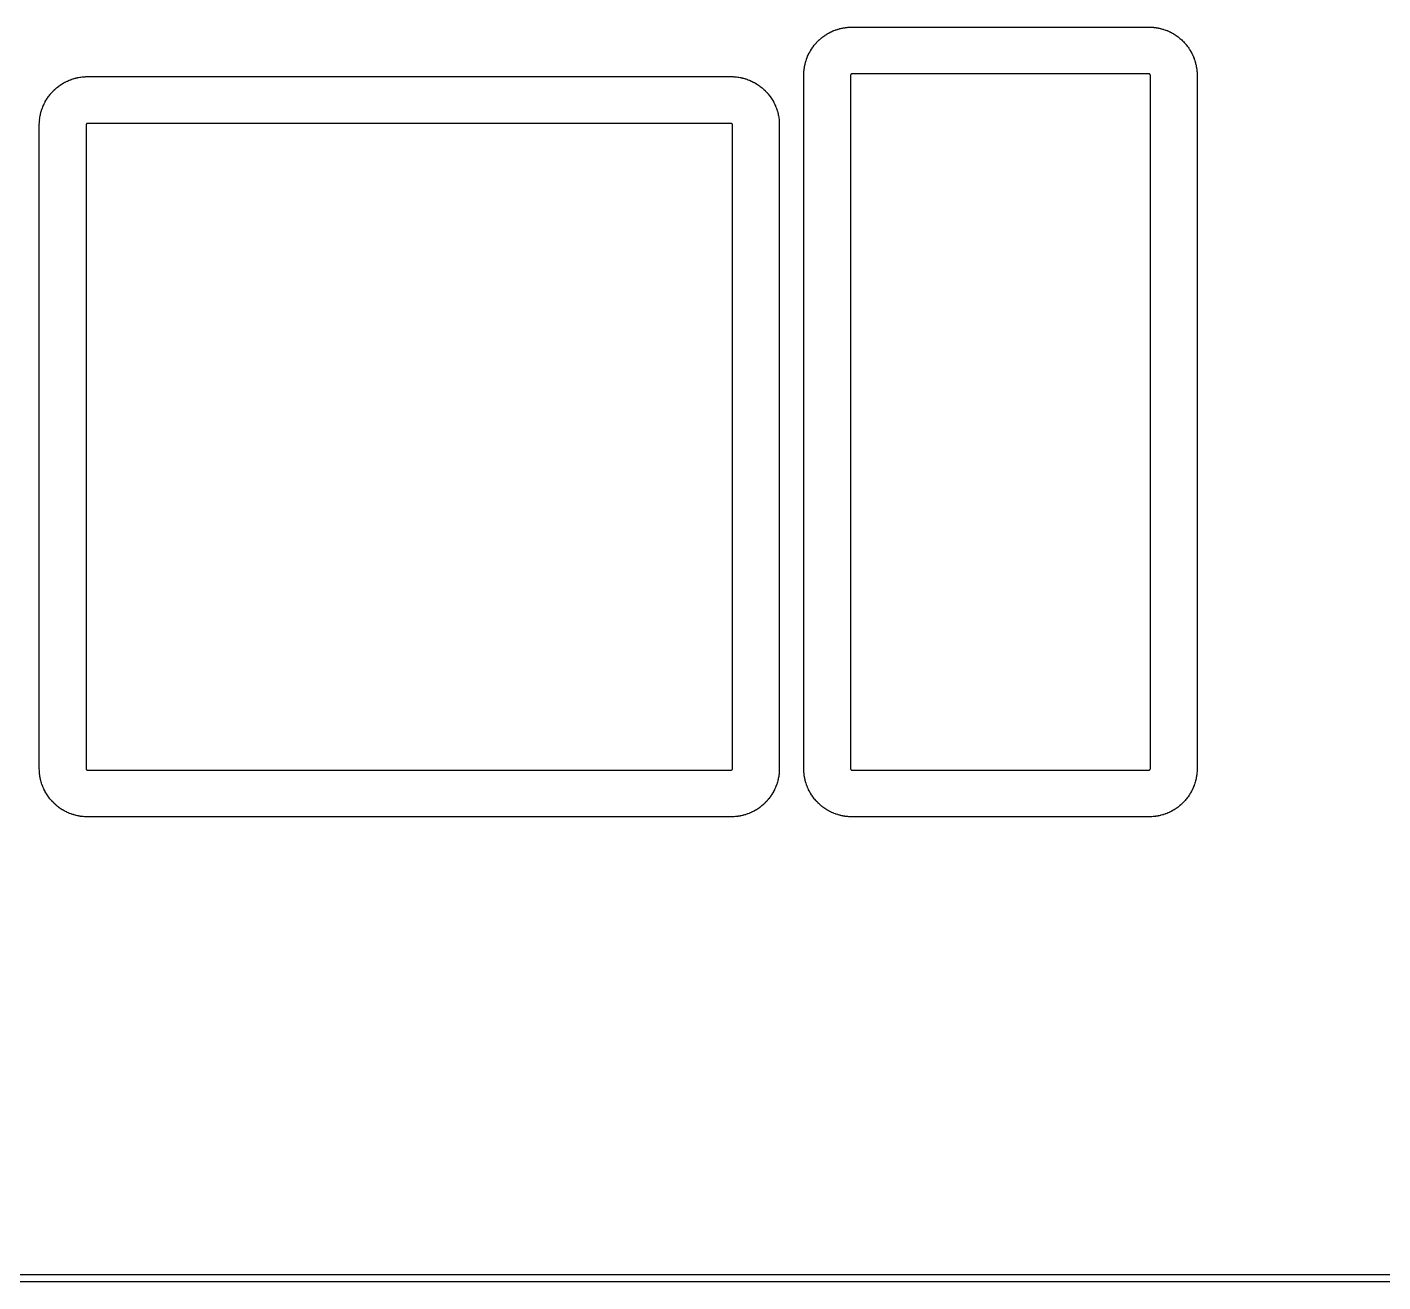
# Model space of a CAD drawing. Extents: x 19 to 282, y -150 to -67.
# Drawn here: x 107.1 to 134.48, y -150.49 to -125.15 of the extents above; entities that cross this region are included whole.
import ezdxf

# ---------------------------------------------------------------- set-up
doc = ezdxf.new("R2010")
doc.units = 0
doc.layers.add('BLACK', color=7, linetype='CONTINUOUS')

msp = doc.modelspace()

# ---------------------------------------------------------------- linework, layer by layer
at = {"layer": 'BLACK', "linetype": 'CONTINUOUS'}
for p, q in [((123.1, -125.408), (123.107, -125.403)), ((123.107, -125.403), (123.113, -125.396)), ((123.113, -125.396), (123.132, -125.38)), ((123.132, -125.38), (123.136, -125.377)), ((123.136, -125.377), (123.143, -125.372)), ((123.143, -125.372), (123.15, -125.366)), ((123.15, -125.366), (123.169, -125.35)), ((123.169, -125.35), (123.174, -125.347)), ((123.174, -125.347), (123.181, -125.343)), ((123.181, -125.343), (123.188, -125.337)), ((123.188, -125.337), (123.208, -125.322)), ((123.208, -125.322), (123.212, -125.319)), ((123.212, -125.319), (123.22, -125.315)), ((123.22, -125.315), (123.227, -125.31)), ((123.227, -125.31), (123.248, -125.297)), ((123.248, -125.297), (123.253, -125.294)), ((123.253, -125.294), (123.261, -125.29)), ((123.261, -125.29), (123.267, -125.285)), ((123.267, -125.285), (123.289, -125.273)), ((123.289, -125.273), (123.294, -125.27)), ((123.294, -125.27), (123.302, -125.267)), ((123.302, -125.267), (123.309, -125.262)), ((123.309, -125.262), (123.331, -125.251)), ((123.331, -125.251), (123.336, -125.248)), ((123.336, -125.248), (123.344, -125.246)), ((123.344, -125.246), (123.352, -125.241)), ((123.352, -125.241), (123.374, -125.231)), ((123.374, -125.231), (123.379, -125.229)), ((123.379, -125.229), (123.388, -125.227)), ((123.388, -125.227), (123.395, -125.222)), ((123.395, -125.222), (123.418, -125.214)), ((123.418, -125.214), (123.423, -125.211)), ((123.423, -125.211), (123.432, -125.21)), ((123.432, -125.21), (123.44, -125.206)), ((123.44, -125.206), (123.463, -125.198)), ((123.463, -125.198), (123.468, -125.196)), ((123.468, -125.196), (123.477, -125.195)), ((123.477, -125.195), (123.485, -125.191)), ((123.485, -125.191), (123.509, -125.185)), ((123.509, -125.185), (123.514, -125.183)), ((123.514, -125.183), (123.523, -125.182)), ((123.523, -125.182), (123.531, -125.179)), ((123.531, -125.179), (123.555, -125.174)), ((123.555, -125.174), (123.56, -125.173)), ((123.56, -125.173), (123.569, -125.172)), ((123.569, -125.172), (123.578, -125.169)), ((123.578, -125.169), (123.602, -125.165)), ((123.602, -125.165), (123.607, -125.164)), ((123.607, -125.164), (123.616, -125.164)), ((123.616, -125.164), (123.625, -125.162)), ((123.625, -125.162), (123.649, -125.159)), ((123.649, -125.159), (123.655, -125.158)), ((123.655, -125.158), (123.664, -125.158)), ((123.664, -125.158), (123.672, -125.156)), ((123.672, -125.156), (123.697, -125.154)), ((123.697, -125.154), (123.703, -125.154)), ((123.703, -125.154), (123.712, -125.155)), ((123.712, -125.155), (123.72, -125.153)), ((123.72, -125.153), (123.745, -125.153)), ((123.745, -125.153), (123.751, -125.153)), ((123.751, -125.153), (123.754, -125.153)), ((123.754, -125.153), (123.757, -125.153)), ((123.757, -125.153), (129.757, -125.153)), ((129.757, -125.153), (129.763, -125.153)), ((129.763, -125.153), (129.765, -125.153)), ((129.765, -125.153), (129.768, -125.153)), ((129.768, -125.153), (129.793, -125.153)), ((129.793, -125.153), (129.799, -125.153)), ((129.799, -125.153), (129.808, -125.155)), ((129.808, -125.155), (129.817, -125.154)), ((129.817, -125.154), (129.841, -125.156)), ((129.841, -125.156), (129.847, -125.157)), ((129.847, -125.157), (129.856, -125.159)), ((129.856, -125.159), (129.864, -125.159)), ((129.864, -125.159), (129.889, -125.162)), ((129.889, -125.162), (129.895, -125.162)), ((129.895, -125.162), (129.903, -125.165)), ((129.903, -125.165), (129.912, -125.165)), ((129.912, -125.165), (129.936, -125.169)), ((129.936, -125.169), (129.942, -125.17)), ((129.942, -125.17), (129.95, -125.173)), ((129.95, -125.173), (129.959, -125.174)), ((129.959, -125.174), (129.983, -125.179)), ((129.983, -125.179), (129.988, -125.181)), ((129.988, -125.181), (129.996, -125.184)), ((129.996, -125.184), (130.005, -125.185)), ((130.005, -125.185), (130.029, -125.191)), ((130.029, -125.191), (130.034, -125.193)), ((130.034, -125.193), (130.042, -125.197)), ((130.042, -125.197), (130.051, -125.198)), ((130.051, -125.198), (130.074, -125.206)), ((130.074, -125.206), (130.079, -125.208)), ((130.079, -125.208), (130.087, -125.212)), ((130.087, -125.212), (130.095, -125.214)), ((130.095, -125.214), (130.118, -125.222)), ((130.118, -125.222), (130.124, -125.224)), ((130.124, -125.224), (130.131, -125.229)), ((130.131, -125.229), (130.139, -125.231)), ((130.139, -125.231), (130.162, -125.241)), ((130.162, -125.241), (130.167, -125.243)), ((130.167, -125.243), (130.174, -125.248)), ((130.174, -125.248), (130.183, -125.251)), ((130.183, -125.251), (130.204, -125.262)), ((130.204, -125.262), (130.21, -125.264)), ((130.21, -125.264), (130.217, -125.269)), ((130.217, -125.269), (130.225, -125.273)), ((130.225, -125.273), (130.246, -125.285)), ((130.246, -125.285), (130.251, -125.288)), ((130.251, -125.288), (130.258, -125.293)), ((130.258, -125.293), (130.266, -125.297)), ((130.266, -125.297), (130.287, -125.31)), ((130.287, -125.31), (130.291, -125.313)), ((130.291, -125.313), (130.298, -125.319)), ((130.298, -125.319), (130.306, -125.322)), ((130.306, -125.322), (130.326, -125.337)), ((130.326, -125.337), (130.331, -125.34)), ((130.331, -125.34), (130.337, -125.346)), ((130.337, -125.346), (130.345, -125.35)), ((130.345, -125.35), (130.364, -125.366)), ((130.364, -125.366), (130.369, -125.369)), ((130.369, -125.369), (130.375, -125.376)), ((130.375, -125.376), (130.382, -125.38)), ((130.382, -125.38), (130.401, -125.396)), ((130.401, -125.396), (130.405, -125.4)), ((130.405, -125.4), (130.411, -125.407)), ((122.883, -125.699), (122.894, -125.677)), ((122.894, -125.677), (122.896, -125.672)), ((122.896, -125.672), (122.901, -125.665)), ((122.901, -125.665), (122.904, -125.657)), ((122.904, -125.657), (122.916, -125.636)), ((122.916, -125.636), (122.919, -125.631)), ((122.919, -125.631), (122.925, -125.624)), ((122.925, -125.624), (122.928, -125.616)), ((122.928, -125.616), (122.941, -125.595)), ((122.941, -125.595), (122.945, -125.59)), ((122.945, -125.59), (122.95, -125.584)), ((122.95, -125.584), (122.954, -125.576)), ((122.954, -125.576), (122.968, -125.556)), ((122.968, -125.556), (122.972, -125.551)), ((122.972, -125.551), (122.978, -125.545)), ((122.978, -125.545), (122.982, -125.537)), ((122.982, -125.537), (122.997, -125.518)), ((122.997, -125.518), (123.001, -125.513)), ((123.001, -125.513), (123.007, -125.507)), ((123.007, -125.507), (123.012, -125.5)), ((123.012, -125.5), (123.028, -125.481)), ((123.028, -125.481), (123.032, -125.477)), ((123.032, -125.477), (123.039, -125.471)), ((123.039, -125.471), (123.044, -125.464)), ((123.044, -125.464), (123.061, -125.446)), ((123.061, -125.446), (123.065, -125.442)), ((123.065, -125.442), (123.072, -125.436)), ((123.072, -125.436), (123.078, -125.429)), ((123.078, -125.429), (123.095, -125.412)), ((123.095, -125.412), (123.1, -125.408)), ((130.411, -125.407), (130.418, -125.412)), ((130.418, -125.412), (130.436, -125.429)), ((130.436, -125.429), (130.44, -125.433)), ((130.44, -125.433), (130.446, -125.44)), ((130.446, -125.44), (130.453, -125.446)), ((130.453, -125.446), (130.47, -125.464)), ((130.47, -125.464), (130.474, -125.468)), ((130.474, -125.468), (130.479, -125.475)), ((130.479, -125.475), (130.485, -125.481)), ((130.485, -125.481), (130.501, -125.5)), ((130.501, -125.5), (130.505, -125.504)), ((130.505, -125.504), (130.51, -125.512)), ((130.51, -125.512), (130.516, -125.518)), ((130.516, -125.518), (130.531, -125.537)), ((130.531, -125.537), (130.535, -125.542)), ((130.535, -125.542), (130.539, -125.549)), ((130.539, -125.549), (130.545, -125.556)), ((130.545, -125.556), (130.559, -125.576)), ((130.559, -125.576), (130.563, -125.581)), ((130.563, -125.581), (130.566, -125.589)), ((130.566, -125.589), (130.572, -125.595)), ((130.572, -125.595), (130.585, -125.616)), ((130.585, -125.616), (130.588, -125.621)), ((130.588, -125.621), (130.592, -125.629)), ((130.592, -125.629), (130.597, -125.636)), ((130.597, -125.636), (130.609, -125.657)), ((130.609, -125.657), (130.612, -125.662)), ((130.612, -125.662), (130.615, -125.67)), ((130.615, -125.67), (130.62, -125.677)), ((130.62, -125.677), (130.631, -125.699)), ((122.797, -125.97), (122.801, -125.946)), ((122.801, -125.946), (122.802, -125.94)), ((122.802, -125.94), (122.805, -125.932)), ((122.805, -125.932), (122.806, -125.923)), ((122.806, -125.923), (122.811, -125.899)), ((122.811, -125.899), (122.812, -125.894)), ((122.812, -125.894), (122.815, -125.885)), ((122.815, -125.885), (122.817, -125.877)), ((122.817, -125.877), (122.823, -125.853)), ((122.823, -125.853), (122.825, -125.848)), ((122.825, -125.848), (122.828, -125.84)), ((122.828, -125.84), (122.83, -125.831)), ((122.83, -125.831), (122.838, -125.808)), ((122.838, -125.808), (122.839, -125.803)), ((122.839, -125.803), (122.843, -125.795)), ((122.843, -125.795), (122.845, -125.786)), ((122.845, -125.786), (122.854, -125.764)), ((122.854, -125.764), (122.856, -125.758)), ((122.856, -125.758), (122.861, -125.751)), ((122.861, -125.751), (122.863, -125.742)), ((122.863, -125.742), (122.873, -125.72)), ((122.873, -125.72), (122.875, -125.715)), ((122.875, -125.715), (122.88, -125.707)), ((122.88, -125.707), (122.883, -125.699)), ((130.631, -125.699), (130.633, -125.704)), ((130.633, -125.704), (130.636, -125.713)), ((130.636, -125.713), (130.641, -125.72)), ((130.641, -125.72), (130.651, -125.742)), ((130.651, -125.742), (130.653, -125.748)), ((130.653, -125.748), (130.655, -125.756)), ((130.655, -125.756), (130.659, -125.764)), ((130.659, -125.764), (130.668, -125.786)), ((130.668, -125.786), (130.67, -125.792)), ((130.67, -125.792), (130.672, -125.8)), ((130.672, -125.8), (130.676, -125.808)), ((130.676, -125.808), (130.684, -125.831)), ((130.684, -125.831), (130.685, -125.837)), ((130.685, -125.837), (130.687, -125.845)), ((130.687, -125.845), (130.69, -125.853)), ((130.69, -125.853), (130.697, -125.877)), ((130.697, -125.877), (130.698, -125.882)), ((130.698, -125.882), (130.699, -125.891)), ((130.699, -125.891), (130.703, -125.899)), ((130.703, -125.899), (130.708, -125.923)), ((130.708, -125.923), (130.709, -125.929)), ((130.709, -125.929), (130.71, -125.937)), ((130.71, -125.937), (130.712, -125.946)), ((130.712, -125.946), (130.717, -125.97)), ((107.95, -126.227), (107.957, -126.222)), ((107.957, -126.222), (107.98, -126.214)), ((107.98, -126.214), (107.985, -126.211)), ((107.985, -126.211), (107.994, -126.21)), ((107.994, -126.21), (108.002, -126.206)), ((108.002, -126.206), (108.025, -126.198)), ((108.025, -126.198), (108.03, -126.196)), ((108.03, -126.196), (108.039, -126.195)), ((108.039, -126.195), (108.047, -126.191)), ((108.047, -126.191), (108.071, -126.185)), ((108.071, -126.185), (108.076, -126.183)), ((108.076, -126.183), (108.085, -126.182)), ((108.085, -126.182), (108.093, -126.179)), ((108.093, -126.179), (108.117, -126.174)), ((108.117, -126.174), (108.122, -126.173)), ((108.122, -126.173), (108.131, -126.172)), ((108.131, -126.172), (108.14, -126.169)), ((108.14, -126.169), (108.164, -126.165)), ((108.164, -126.165), (108.169, -126.164)), ((108.169, -126.164), (108.178, -126.164)), ((108.178, -126.164), (108.187, -126.162)), ((108.187, -126.162), (108.211, -126.159)), ((108.211, -126.159), (108.217, -126.158)), ((108.217, -126.158), (108.226, -126.158)), ((108.226, -126.158), (108.234, -126.156)), ((108.234, -126.156), (108.259, -126.154)), ((108.259, -126.154), (108.265, -126.154)), ((108.265, -126.154), (108.274, -126.155)), ((108.274, -126.155), (108.282, -126.153)), ((108.282, -126.153), (108.307, -126.153)), ((108.307, -126.153), (108.313, -126.153)), ((108.313, -126.153), (108.316, -126.153)), ((108.316, -126.153), (108.319, -126.153)), ((108.319, -126.153), (121.319, -126.153)), ((121.319, -126.153), (121.325, -126.153)), ((121.325, -126.153), (121.327, -126.153)), ((121.327, -126.153), (121.33, -126.153)), ((121.33, -126.153), (121.355, -126.153)), ((121.355, -126.153), (121.361, -126.153)), ((121.361, -126.153), (121.37, -126.155)), ((121.37, -126.155), (121.379, -126.154)), ((121.379, -126.154), (121.403, -126.156)), ((121.403, -126.156), (121.409, -126.157)), ((121.409, -126.157), (121.418, -126.159)), ((121.418, -126.159), (121.426, -126.159)), ((121.426, -126.159), (121.451, -126.162)), ((121.451, -126.162), (121.457, -126.162)), ((121.457, -126.162), (121.465, -126.165)), ((121.465, -126.165), (121.474, -126.165)), ((121.474, -126.165), (121.498, -126.169)), ((121.498, -126.169), (121.504, -126.17)), ((121.504, -126.17), (121.512, -126.173)), ((121.512, -126.173), (121.521, -126.174)), ((121.521, -126.174), (121.545, -126.179)), ((121.545, -126.179), (121.55, -126.181)), ((121.55, -126.181), (121.558, -126.184)), ((121.558, -126.184), (121.567, -126.185)), ((121.567, -126.185), (121.59, -126.191)), ((121.59, -126.191), (121.596, -126.193)), ((121.596, -126.193), (121.604, -126.197)), ((121.604, -126.197), (121.613, -126.198)), ((121.613, -126.198), (121.636, -126.206)), ((121.636, -126.206), (121.641, -126.208)), ((121.641, -126.208), (121.649, -126.212)), ((121.649, -126.212), (121.657, -126.214)), ((121.657, -126.214), (121.68, -126.222)), ((121.68, -126.222), (121.686, -126.224)), ((121.686, -126.224), (121.693, -126.229)), ((122.784, -126.113), (122.785, -126.089)), ((122.785, -126.116), (122.784, -126.113)), ((122.784, -126.119), (122.785, -126.116)), ((122.784, -126.125), (122.784, -126.119)), ((122.784, -140.125), (122.784, -126.125)), ((122.785, -126.083), (122.787, -126.074)), ((122.785, -126.089), (122.785, -126.083)), ((122.786, -126.065), (122.788, -126.041)), ((122.787, -126.074), (122.786, -126.065)), ((122.788, -126.041), (122.789, -126.035)), ((122.789, -126.035), (122.791, -126.026)), ((122.79, -126.017), (122.793, -125.993)), ((122.791, -126.026), (122.79, -126.017)), ((122.793, -125.993), (122.794, -125.987)), ((122.794, -125.987), (122.797, -125.979)), ((122.797, -125.979), (122.797, -125.97)), ((123.73, -126.121), (123.729, -126.122)), ((123.729, -126.122), (123.729, -126.124)), ((123.729, -126.124), (123.729, -126.131)), ((123.729, -126.131), (123.729, -140.119)), ((123.731, -126.117), (123.73, -126.118)), ((123.73, -126.118), (123.73, -126.12)), ((123.73, -126.12), (123.73, -126.121)), ((123.732, -126.113), (123.731, -126.115)), ((123.731, -126.115), (123.731, -126.116)), ((123.731, -126.116), (123.731, -126.117)), ((123.733, -126.112), (123.732, -126.113)), ((123.734, -126.11), (123.733, -126.111)), ((123.733, -126.111), (123.733, -126.112)), ((123.735, -126.109), (123.734, -126.11)), ((123.736, -126.108), (123.735, -126.109)), ((123.737, -126.106), (123.736, -126.107)), ((123.736, -126.107), (123.736, -126.108)), ((123.738, -126.105), (123.737, -126.106)), ((123.739, -126.104), (123.738, -126.105)), ((123.74, -126.103), (123.739, -126.104)), ((123.742, -126.102), (123.74, -126.103)), ((123.743, -126.101), (123.742, -126.102)), ((123.744, -126.101), (123.743, -126.101)), ((123.745, -126.1), (123.744, -126.101)), ((123.746, -126.1), (123.745, -126.1)), ((123.748, -126.099), (123.746, -126.1)), ((123.749, -126.099), (123.748, -126.099)), ((123.75, -126.098), (123.749, -126.099)), ((123.751, -126.098), (123.75, -126.098)), ((123.753, -126.098), (123.751, -126.098)), ((123.754, -126.098), (123.753, -126.098)), ((123.755, -126.098), (123.754, -126.098)), ((123.763, -126.097), (123.755, -126.098)), ((129.751, -126.097), (123.763, -126.097)), ((129.758, -126.098), (129.751, -126.097)), ((129.759, -126.098), (129.758, -126.098)), ((129.761, -126.098), (129.759, -126.098)), ((129.762, -126.098), (129.761, -126.098)), ((129.763, -126.098), (129.762, -126.098)), ((129.765, -126.099), (129.763, -126.098)), ((129.766, -126.099), (129.765, -126.099)), ((129.767, -126.1), (129.766, -126.099)), ((129.768, -126.1), (129.767, -126.1)), ((129.77, -126.101), (129.768, -126.1)), ((129.771, -126.101), (129.77, -126.101)), ((129.772, -126.102), (129.771, -126.101)), ((129.773, -126.103), (129.772, -126.102)), ((129.774, -126.104), (129.773, -126.103)), ((129.775, -126.105), (129.774, -126.104)), ((129.776, -126.106), (129.775, -126.105)), ((129.777, -126.107), (129.776, -126.106)), ((129.778, -126.108), (129.777, -126.107)), ((129.779, -126.109), (129.778, -126.108)), ((129.78, -126.11), (129.779, -126.109)), ((129.78, -126.111), (129.78, -126.11)), ((129.781, -126.112), (129.78, -126.111)), ((129.782, -126.113), (129.781, -126.112)), ((129.782, -126.115), (129.782, -126.113)), ((129.783, -126.116), (129.782, -126.115)), ((129.783, -126.117), (129.783, -126.116)), ((129.783, -126.118), (129.783, -126.117)), ((129.784, -126.12), (129.783, -126.118)), ((129.784, -126.121), (129.784, -126.12)), ((129.784, -126.122), (129.784, -126.121)), ((129.784, -126.124), (129.784, -126.122)), ((129.784, -126.131), (129.784, -126.124)), ((129.784, -140.119), (129.784, -126.131)), ((130.717, -125.97), (130.718, -125.976)), ((130.718, -125.976), (130.718, -125.984)), ((130.718, -125.984), (130.72, -125.993)), ((130.72, -125.993), (130.723, -126.017)), ((130.723, -126.017), (130.724, -126.023)), ((130.724, -126.023), (130.724, -126.032)), ((130.724, -126.032), (130.725, -126.041)), ((130.725, -126.041), (130.727, -126.065)), ((130.727, -126.065), (130.728, -126.071)), ((130.728, -126.071), (130.727, -126.08)), ((130.727, -126.08), (130.728, -126.088)), ((130.728, -126.088), (130.729, -126.113)), ((130.729, -126.113), (130.729, -126.119)), ((130.729, -126.119), (130.729, -126.122)), ((130.729, -126.122), (130.729, -126.125)), ((130.729, -126.125), (130.729, -140.125)), ((107.569, -126.507), (107.574, -126.5)), ((107.574, -126.5), (107.59, -126.481)), ((107.59, -126.481), (107.594, -126.477)), ((107.594, -126.477), (107.601, -126.471)), ((107.601, -126.471), (107.606, -126.464)), ((107.606, -126.464), (107.623, -126.446)), ((107.623, -126.446), (107.627, -126.442)), ((107.627, -126.442), (107.634, -126.436)), ((107.634, -126.436), (107.639, -126.429)), ((107.639, -126.429), (107.657, -126.412)), ((107.657, -126.412), (107.662, -126.408)), ((107.662, -126.408), (107.669, -126.403)), ((107.669, -126.403), (107.675, -126.396)), ((107.675, -126.396), (107.694, -126.38)), ((107.694, -126.38), (107.698, -126.377)), ((107.698, -126.377), (107.705, -126.372)), ((107.705, -126.372), (107.712, -126.366)), ((107.712, -126.366), (107.731, -126.35)), ((107.731, -126.35), (107.736, -126.347)), ((107.736, -126.347), (107.743, -126.343)), ((107.743, -126.343), (107.75, -126.337)), ((107.75, -126.337), (107.77, -126.322)), ((107.77, -126.322), (107.774, -126.319)), ((107.774, -126.319), (107.782, -126.315)), ((107.782, -126.315), (107.789, -126.31)), ((107.789, -126.31), (107.81, -126.297)), ((107.81, -126.297), (107.815, -126.294)), ((107.815, -126.294), (107.823, -126.29)), ((107.823, -126.29), (107.829, -126.285)), ((107.829, -126.285), (107.851, -126.273)), ((107.851, -126.273), (107.856, -126.27)), ((107.856, -126.27), (107.864, -126.267)), ((107.864, -126.267), (107.871, -126.262)), ((107.871, -126.262), (107.893, -126.251)), ((107.893, -126.251), (107.898, -126.248)), ((107.898, -126.248), (107.906, -126.246)), ((107.906, -126.246), (107.914, -126.241)), ((107.914, -126.241), (107.936, -126.231)), ((107.936, -126.231), (107.941, -126.229)), ((107.941, -126.229), (107.95, -126.227)), ((121.693, -126.229), (121.701, -126.231)), ((121.701, -126.231), (121.724, -126.241)), ((121.724, -126.241), (121.729, -126.243)), ((121.729, -126.243), (121.736, -126.248)), ((121.736, -126.248), (121.745, -126.251)), ((121.745, -126.251), (121.766, -126.262)), ((121.766, -126.262), (121.772, -126.264)), ((121.772, -126.264), (121.779, -126.269)), ((121.779, -126.269), (121.787, -126.273)), ((121.787, -126.273), (121.808, -126.285)), ((121.808, -126.285), (121.813, -126.288)), ((121.813, -126.288), (121.82, -126.293)), ((121.82, -126.293), (121.828, -126.297)), ((121.828, -126.297), (121.849, -126.31)), ((121.849, -126.31), (121.853, -126.313)), ((121.853, -126.313), (121.86, -126.319)), ((121.86, -126.319), (121.868, -126.322)), ((121.868, -126.322), (121.888, -126.337)), ((121.888, -126.337), (121.893, -126.34)), ((121.893, -126.34), (121.899, -126.346)), ((121.899, -126.346), (121.907, -126.35)), ((121.907, -126.35), (121.926, -126.366)), ((121.926, -126.366), (121.931, -126.369)), ((121.931, -126.369), (121.937, -126.376)), ((121.937, -126.376), (121.944, -126.38)), ((121.944, -126.38), (121.963, -126.396)), ((121.963, -126.396), (121.967, -126.4)), ((121.967, -126.4), (121.973, -126.407)), ((121.973, -126.407), (121.98, -126.412)), ((121.98, -126.412), (121.998, -126.429)), ((121.998, -126.429), (122.002, -126.433)), ((122.002, -126.433), (122.008, -126.44)), ((122.008, -126.44), (122.015, -126.446)), ((122.015, -126.446), (122.032, -126.464)), ((122.032, -126.464), (122.036, -126.468)), ((122.036, -126.468), (122.041, -126.475)), ((122.041, -126.475), (122.047, -126.481)), ((122.047, -126.481), (122.063, -126.5)), ((122.063, -126.5), (122.067, -126.504)), ((107.407, -126.786), (107.416, -126.764)), ((107.416, -126.764), (107.418, -126.758)), ((107.418, -126.758), (107.423, -126.751)), ((107.423, -126.751), (107.425, -126.742)), ((107.425, -126.742), (107.435, -126.72)), ((107.435, -126.72), (107.437, -126.715)), ((107.437, -126.715), (107.442, -126.707)), ((107.442, -126.707), (107.445, -126.699)), ((107.445, -126.699), (107.456, -126.677)), ((107.456, -126.677), (107.458, -126.672)), ((107.458, -126.672), (107.463, -126.665)), ((107.463, -126.665), (107.466, -126.657)), ((107.466, -126.657), (107.478, -126.636)), ((107.478, -126.636), (107.481, -126.631)), ((107.481, -126.631), (107.487, -126.624)), ((107.487, -126.624), (107.49, -126.616)), ((107.49, -126.616), (107.503, -126.595)), ((107.503, -126.595), (107.507, -126.59)), ((107.507, -126.59), (107.512, -126.584)), ((107.512, -126.584), (107.516, -126.576)), ((107.516, -126.576), (107.53, -126.556)), ((107.53, -126.556), (107.534, -126.551)), ((107.534, -126.551), (107.54, -126.545)), ((107.54, -126.545), (107.544, -126.537)), ((107.544, -126.537), (107.559, -126.518)), ((107.559, -126.518), (107.563, -126.513)), ((107.563, -126.513), (107.569, -126.507)), ((122.067, -126.504), (122.072, -126.512)), ((122.072, -126.512), (122.078, -126.518)), ((122.078, -126.518), (122.093, -126.537)), ((122.093, -126.537), (122.097, -126.542)), ((122.097, -126.542), (122.101, -126.549)), ((122.101, -126.549), (122.107, -126.556)), ((122.107, -126.556), (122.121, -126.576)), ((122.121, -126.576), (122.125, -126.581)), ((122.125, -126.581), (122.128, -126.589)), ((122.128, -126.589), (122.134, -126.595)), ((122.134, -126.595), (122.147, -126.616)), ((122.147, -126.616), (122.15, -126.621)), ((122.15, -126.621), (122.154, -126.629)), ((122.154, -126.629), (122.159, -126.636)), ((122.159, -126.636), (122.171, -126.657)), ((122.171, -126.657), (122.174, -126.662)), ((122.174, -126.662), (122.177, -126.67)), ((122.177, -126.67), (122.182, -126.677)), ((122.182, -126.677), (122.193, -126.699)), ((122.193, -126.699), (122.195, -126.704)), ((122.195, -126.704), (122.198, -126.713)), ((122.198, -126.713), (122.203, -126.72)), ((122.203, -126.72), (122.213, -126.742)), ((122.213, -126.742), (122.215, -126.748)), ((122.215, -126.748), (122.217, -126.756)), ((122.217, -126.756), (122.221, -126.764)), ((122.221, -126.764), (122.23, -126.786)), ((107.348, -127.065), (107.35, -127.041)), ((107.35, -127.041), (107.351, -127.035)), ((107.351, -127.035), (107.353, -127.026)), ((107.352, -127.017), (107.355, -126.993)), ((107.353, -127.026), (107.352, -127.017)), ((107.355, -126.993), (107.356, -126.987)), ((107.356, -126.987), (107.359, -126.979)), ((107.359, -126.97), (107.363, -126.946)), ((107.359, -126.979), (107.359, -126.97)), ((107.363, -126.946), (107.364, -126.94)), ((107.364, -126.94), (107.367, -126.932)), ((107.367, -126.932), (107.368, -126.923)), ((107.368, -126.923), (107.373, -126.899)), ((107.373, -126.899), (107.374, -126.894)), ((107.374, -126.894), (107.377, -126.885)), ((107.377, -126.885), (107.379, -126.877)), ((107.379, -126.877), (107.385, -126.853)), ((107.385, -126.853), (107.387, -126.848)), ((107.387, -126.848), (107.39, -126.84)), ((107.39, -126.84), (107.392, -126.831)), ((107.392, -126.831), (107.4, -126.808)), ((107.4, -126.808), (107.401, -126.803)), ((107.401, -126.803), (107.405, -126.795)), ((107.405, -126.795), (107.407, -126.786)), ((122.23, -126.786), (122.232, -126.792)), ((122.232, -126.792), (122.234, -126.8)), ((122.234, -126.8), (122.238, -126.808)), ((122.238, -126.808), (122.246, -126.831)), ((122.246, -126.831), (122.247, -126.837)), ((122.247, -126.837), (122.249, -126.845)), ((122.249, -126.845), (122.252, -126.853)), ((122.252, -126.853), (122.259, -126.877)), ((122.259, -126.877), (122.26, -126.882)), ((122.26, -126.882), (122.261, -126.891)), ((122.261, -126.891), (122.265, -126.899)), ((122.265, -126.899), (122.27, -126.923)), ((122.27, -126.923), (122.271, -126.929)), ((122.271, -126.929), (122.272, -126.937)), ((122.272, -126.937), (122.274, -126.946)), ((122.274, -126.946), (122.279, -126.97)), ((122.279, -126.97), (122.28, -126.976)), ((122.28, -126.976), (122.28, -126.984)), ((122.28, -126.984), (122.282, -126.993)), ((122.282, -126.993), (122.285, -127.017)), ((122.285, -127.017), (122.286, -127.023)), ((122.286, -127.023), (122.286, -127.032)), ((122.286, -127.032), (122.287, -127.041)), ((122.287, -127.041), (122.289, -127.065)), ((107.346, -127.113), (107.347, -127.088)), ((107.347, -127.116), (107.346, -127.113)), ((107.346, -127.119), (107.347, -127.116)), ((107.346, -127.125), (107.346, -127.119)), ((107.346, -140.125), (107.346, -127.125)), ((107.347, -127.083), (107.349, -127.074)), ((107.347, -127.088), (107.347, -127.083)), ((107.349, -127.074), (107.348, -127.065)), ((108.292, -127.121), (108.291, -127.122)), ((108.291, -127.122), (108.291, -127.124)), ((108.291, -127.124), (108.291, -127.131)), ((108.291, -127.131), (108.291, -140.119)), ((108.293, -127.117), (108.292, -127.118)), ((108.292, -127.118), (108.292, -127.12)), ((108.292, -127.12), (108.292, -127.121)), ((108.294, -127.113), (108.293, -127.114)), ((108.293, -127.114), (108.293, -127.116)), ((108.293, -127.116), (108.293, -127.117)), ((108.295, -127.112), (108.294, -127.113)), ((108.296, -127.11), (108.295, -127.111)), ((108.295, -127.111), (108.295, -127.112)), ((108.297, -127.109), (108.296, -127.11)), ((108.298, -127.108), (108.297, -127.109)), ((108.299, -127.106), (108.298, -127.107)), ((108.298, -127.107), (108.298, -127.108)), ((108.3, -127.105), (108.299, -127.106)), ((108.301, -127.104), (108.3, -127.105)), ((108.302, -127.103), (108.301, -127.104)), ((108.304, -127.102), (108.302, -127.103)), ((108.305, -127.101), (108.304, -127.102)), ((108.306, -127.101), (108.305, -127.101)), ((108.307, -127.1), (108.306, -127.101)), ((108.308, -127.1), (108.307, -127.1)), ((108.31, -127.099), (108.308, -127.1)), ((108.311, -127.099), (108.31, -127.099)), ((108.312, -127.098), (108.311, -127.099)), ((108.313, -127.098), (108.312, -127.098)), ((108.315, -127.098), (108.313, -127.098)), ((108.316, -127.098), (108.315, -127.098)), ((108.317, -127.098), (108.316, -127.098)), ((108.325, -127.097), (108.317, -127.098)), ((121.313, -127.097), (108.325, -127.097)), ((121.32, -127.098), (121.313, -127.097)), ((121.321, -127.098), (121.32, -127.098)), ((121.323, -127.098), (121.321, -127.098)), ((121.324, -127.098), (121.323, -127.098)), ((121.325, -127.098), (121.324, -127.098)), ((121.327, -127.099), (121.325, -127.098)), ((121.328, -127.099), (121.327, -127.099)), ((121.329, -127.1), (121.328, -127.099)), ((121.33, -127.1), (121.329, -127.1)), ((121.332, -127.101), (121.33, -127.1)), ((121.333, -127.101), (121.332, -127.101)), ((121.334, -127.102), (121.333, -127.101)), ((121.335, -127.103), (121.334, -127.102)), ((121.336, -127.104), (121.335, -127.103)), ((121.337, -127.105), (121.336, -127.104)), ((121.338, -127.106), (121.337, -127.105)), ((121.339, -127.107), (121.338, -127.106)), ((121.34, -127.108), (121.339, -127.107)), ((121.341, -127.109), (121.34, -127.108)), ((121.342, -127.11), (121.341, -127.109)), ((121.342, -127.111), (121.342, -127.11)), ((121.343, -127.112), (121.342, -127.111)), ((121.344, -127.113), (121.343, -127.112)), ((121.344, -127.115), (121.344, -127.113)), ((121.345, -127.116), (121.344, -127.115)), ((121.345, -127.117), (121.345, -127.116)), ((121.345, -127.118), (121.345, -127.117)), ((121.346, -127.12), (121.345, -127.118)), ((121.346, -127.121), (121.346, -127.12)), ((121.346, -127.122), (121.346, -127.121)), ((121.346, -127.124), (121.346, -127.122)), ((121.346, -127.131), (121.346, -127.124)), ((121.346, -140.119), (121.346, -127.131)), ((122.289, -127.065), (122.29, -127.071)), ((122.29, -127.071), (122.289, -127.08)), ((122.289, -127.08), (122.29, -127.089)), ((122.29, -127.089), (122.291, -127.113)), ((122.291, -127.113), (122.291, -127.119)), ((122.291, -127.119), (122.291, -127.122)), ((122.291, -127.122), (122.291, -127.125)), ((122.291, -127.125), (122.291, -140.125)), ((107.347, -140.128), (107.346, -140.125)), ((107.346, -140.131), (107.347, -140.128)), ((107.346, -140.137), (107.346, -140.131)), ((107.347, -140.162), (107.346, -140.137)), ((107.349, -140.17), (107.347, -140.162)), ((107.348, -140.179), (107.349, -140.17)), ((107.348, -140.185), (107.348, -140.179)), ((107.35, -140.209), (107.348, -140.185)), ((108.291, -140.119), (108.291, -140.126)), ((108.291, -140.126), (108.291, -140.128)), ((108.291, -140.128), (108.292, -140.129)), ((108.292, -140.129), (108.292, -140.13)), ((108.292, -140.13), (108.292, -140.132)), ((108.292, -140.132), (108.293, -140.133)), ((108.293, -140.133), (108.293, -140.134)), ((108.293, -140.134), (108.293, -140.136)), ((108.293, -140.136), (108.294, -140.137)), ((108.294, -140.137), (108.295, -140.138)), ((108.295, -140.138), (108.295, -140.139)), ((108.295, -140.139), (108.296, -140.14)), ((108.296, -140.14), (108.297, -140.141)), ((108.297, -140.141), (108.298, -140.142)), ((108.298, -140.142), (108.298, -140.143)), ((108.298, -140.143), (108.299, -140.144)), ((108.299, -140.144), (108.3, -140.145)), ((108.3, -140.145), (108.301, -140.146)), ((108.301, -140.146), (108.302, -140.147)), ((108.302, -140.147), (108.304, -140.148)), ((108.304, -140.148), (108.305, -140.149)), ((108.305, -140.149), (108.306, -140.149)), ((108.306, -140.149), (108.307, -140.15)), ((108.307, -140.15), (108.308, -140.15)), ((108.308, -140.15), (108.31, -140.151)), ((108.31, -140.151), (108.311, -140.151)), ((108.311, -140.151), (108.312, -140.152)), ((108.312, -140.152), (108.313, -140.152)), ((108.313, -140.152), (108.315, -140.152)), ((108.315, -140.152), (108.316, -140.152)), ((108.316, -140.152), (108.317, -140.152)), ((108.317, -140.152), (108.325, -140.153)), ((108.325, -140.153), (121.313, -140.153)), ((121.313, -140.153), (121.32, -140.152)), ((121.32, -140.152), (121.321, -140.152)), ((121.321, -140.152), (121.323, -140.152)), ((121.323, -140.152), (121.324, -140.152)), ((121.324, -140.152), (121.325, -140.152)), ((121.325, -140.152), (121.327, -140.151)), ((121.327, -140.151), (121.328, -140.151)), ((121.328, -140.151), (121.329, -140.15)), ((121.329, -140.15), (121.33, -140.15)), ((121.33, -140.15), (121.332, -140.149)), ((121.332, -140.149), (121.333, -140.149)), ((121.333, -140.149), (121.334, -140.148)), ((121.334, -140.148), (121.335, -140.147)), ((121.335, -140.147), (121.336, -140.146)), ((121.336, -140.146), (121.337, -140.145)), ((121.337, -140.145), (121.338, -140.144)), ((121.338, -140.144), (121.339, -140.143)), ((121.339, -140.143), (121.34, -140.142)), ((121.34, -140.142), (121.341, -140.141)), ((121.341, -140.141), (121.342, -140.14)), ((121.342, -140.139), (121.343, -140.138)), ((121.342, -140.14), (121.342, -140.139)), ((121.343, -140.138), (121.344, -140.137)), ((121.344, -140.135), (121.345, -140.134)), ((121.344, -140.137), (121.344, -140.135)), ((121.345, -140.132), (121.346, -140.13)), ((121.345, -140.133), (121.345, -140.132)), ((121.345, -140.134), (121.345, -140.133)), ((121.346, -140.126), (121.346, -140.119)), ((121.346, -140.128), (121.346, -140.126)), ((121.346, -140.129), (121.346, -140.128)), ((121.346, -140.13), (121.346, -140.129)), ((122.289, -140.185), (122.287, -140.209)), ((122.29, -140.167), (122.289, -140.176)), ((122.289, -140.176), (122.289, -140.185)), ((122.291, -140.137), (122.29, -140.161)), ((122.29, -140.161), (122.29, -140.167)), ((122.291, -140.125), (122.291, -140.131)), ((122.291, -140.131), (122.291, -140.134)), ((122.291, -140.134), (122.291, -140.137)), ((122.785, -140.128), (122.784, -140.125)), ((122.784, -140.131), (122.785, -140.128)), ((122.784, -140.137), (122.784, -140.131)), ((122.785, -140.161), (122.784, -140.137)), ((122.787, -140.17), (122.785, -140.161)), ((122.786, -140.179), (122.787, -140.17)), ((122.786, -140.185), (122.786, -140.179)), ((122.788, -140.209), (122.786, -140.185)), ((123.729, -140.119), (123.729, -140.126)), ((123.729, -140.126), (123.729, -140.128)), ((123.729, -140.128), (123.73, -140.129)), ((123.73, -140.129), (123.73, -140.13)), ((123.73, -140.13), (123.73, -140.132)), ((123.73, -140.132), (123.731, -140.133)), ((123.731, -140.133), (123.731, -140.134)), ((123.731, -140.134), (123.731, -140.135)), ((123.731, -140.135), (123.732, -140.137)), ((123.732, -140.137), (123.733, -140.138)), ((123.733, -140.138), (123.733, -140.139)), ((123.733, -140.139), (123.734, -140.14)), ((123.734, -140.14), (123.735, -140.141)), ((123.735, -140.141), (123.736, -140.142)), ((123.736, -140.142), (123.736, -140.143)), ((123.736, -140.143), (123.737, -140.144)), ((123.737, -140.144), (123.738, -140.145)), ((123.738, -140.145), (123.739, -140.146)), ((123.739, -140.146), (123.74, -140.147)), ((123.74, -140.147), (123.742, -140.148)), ((123.742, -140.148), (123.743, -140.149)), ((123.743, -140.149), (123.744, -140.149)), ((123.744, -140.149), (123.745, -140.15)), ((123.745, -140.15), (123.746, -140.15)), ((123.746, -140.15), (123.748, -140.151)), ((123.748, -140.151), (123.749, -140.151)), ((123.749, -140.151), (123.75, -140.152)), ((123.75, -140.152), (123.751, -140.152)), ((123.751, -140.152), (123.753, -140.152)), ((123.753, -140.152), (123.754, -140.152)), ((123.754, -140.152), (123.755, -140.152)), ((123.755, -140.152), (123.763, -140.153)), ((123.763, -140.153), (129.751, -140.153)), ((129.751, -140.153), (129.758, -140.152)), ((129.758, -140.152), (129.759, -140.152)), ((129.759, -140.152), (129.761, -140.152)), ((129.761, -140.152), (129.762, -140.152)), ((129.762, -140.152), (129.763, -140.152)), ((129.763, -140.152), (129.765, -140.151)), ((129.765, -140.151), (129.766, -140.151)), ((129.766, -140.151), (129.767, -140.15)), ((129.767, -140.15), (129.768, -140.15)), ((129.768, -140.15), (129.77, -140.149)), ((129.77, -140.149), (129.771, -140.149)), ((129.771, -140.149), (129.772, -140.148)), ((129.772, -140.148), (129.773, -140.147)), ((129.773, -140.147), (129.774, -140.146)), ((129.774, -140.146), (129.775, -140.145)), ((129.775, -140.145), (129.776, -140.144)), ((129.776, -140.144), (129.777, -140.143)), ((129.777, -140.143), (129.778, -140.142)), ((129.778, -140.142), (129.779, -140.141)), ((129.779, -140.141), (129.78, -140.14)), ((129.78, -140.139), (129.781, -140.138)), ((129.78, -140.14), (129.78, -140.139)), ((129.781, -140.138), (129.782, -140.137)), ((129.782, -140.135), (129.783, -140.134)), ((129.782, -140.137), (129.782, -140.135)), ((129.783, -140.132), (129.784, -140.13)), ((129.783, -140.133), (129.783, -140.132)), ((129.783, -140.134), (129.783, -140.133)), ((129.784, -140.126), (129.784, -140.119)), ((129.784, -140.128), (129.784, -140.126)), ((129.784, -140.129), (129.784, -140.128)), ((129.784, -140.13), (129.784, -140.129)), ((130.727, -140.185), (130.725, -140.209)), ((130.728, -140.167), (130.727, -140.176)), ((130.727, -140.176), (130.727, -140.185)), ((130.729, -140.137), (130.728, -140.162)), ((130.728, -140.162), (130.728, -140.167)), ((130.729, -140.125), (130.729, -140.131)), ((130.729, -140.131), (130.729, -140.134)), ((130.729, -140.134), (130.729, -140.137)), ((107.352, -140.218), (107.35, -140.209)), ((107.352, -140.227), (107.352, -140.218)), ((107.352, -140.233), (107.352, -140.227)), ((107.355, -140.257), (107.352, -140.233)), ((107.358, -140.266), (107.355, -140.257)), ((107.358, -140.274), (107.358, -140.266)), ((107.359, -140.28), (107.358, -140.274)), ((107.363, -140.304), (107.359, -140.28)), ((107.366, -140.313), (107.363, -140.304)), ((107.366, -140.321), (107.366, -140.313)), ((107.368, -140.327), (107.366, -140.321)), ((107.373, -140.351), (107.368, -140.327)), ((107.376, -140.359), (107.373, -140.351)), ((107.377, -140.368), (107.376, -140.359)), ((107.379, -140.373), (107.377, -140.368)), ((107.385, -140.397), (107.379, -140.373)), ((107.389, -140.405), (107.385, -140.397)), ((107.39, -140.413), (107.389, -140.405)), ((107.392, -140.419), (107.39, -140.413)), ((107.4, -140.442), (107.392, -140.419)), ((107.403, -140.45), (107.4, -140.442)), ((107.405, -140.458), (107.403, -140.45)), ((107.407, -140.464), (107.405, -140.458)), ((107.416, -140.486), (107.407, -140.464)), ((122.23, -140.464), (122.221, -140.486)), ((122.232, -140.455), (122.23, -140.464)), ((122.236, -140.447), (122.232, -140.455)), ((122.238, -140.442), (122.236, -140.447)), ((122.246, -140.419), (122.238, -140.442)), ((122.247, -140.41), (122.246, -140.419)), ((122.251, -140.402), (122.247, -140.41)), ((122.252, -140.397), (122.251, -140.402)), ((122.259, -140.373), (122.252, -140.397)), ((122.26, -140.365), (122.259, -140.373)), ((122.263, -140.356), (122.26, -140.365)), ((122.265, -140.351), (122.263, -140.356)), ((122.27, -140.327), (122.265, -140.351)), ((122.271, -140.318), (122.27, -140.327)), ((122.273, -140.31), (122.271, -140.318)), ((122.274, -140.304), (122.273, -140.31)), ((122.279, -140.28), (122.274, -140.304)), ((122.281, -140.263), (122.279, -140.271)), ((122.279, -140.271), (122.279, -140.28)), ((122.282, -140.257), (122.281, -140.263)), ((122.285, -140.233), (122.282, -140.257)), ((122.287, -140.215), (122.285, -140.224)), ((122.285, -140.224), (122.285, -140.233)), ((122.287, -140.209), (122.287, -140.215)), ((122.79, -140.218), (122.788, -140.209)), ((122.79, -140.227), (122.79, -140.218)), ((122.79, -140.233), (122.79, -140.227)), ((122.793, -140.257), (122.79, -140.233)), ((122.796, -140.266), (122.793, -140.257)), ((122.796, -140.274), (122.796, -140.266)), ((122.797, -140.28), (122.796, -140.274)), ((122.801, -140.304), (122.797, -140.28)), ((122.804, -140.313), (122.801, -140.304)), ((122.804, -140.321), (122.804, -140.313)), ((122.806, -140.327), (122.804, -140.321)), ((122.811, -140.351), (122.806, -140.327)), ((122.814, -140.359), (122.811, -140.351)), ((122.815, -140.368), (122.814, -140.359)), ((122.817, -140.373), (122.815, -140.368)), ((122.823, -140.397), (122.817, -140.373)), ((122.827, -140.405), (122.823, -140.397)), ((122.828, -140.413), (122.827, -140.405)), ((122.83, -140.419), (122.828, -140.413)), ((122.838, -140.442), (122.83, -140.419)), ((122.841, -140.45), (122.838, -140.442)), ((122.843, -140.458), (122.841, -140.45)), ((122.845, -140.464), (122.843, -140.458)), ((122.854, -140.486), (122.845, -140.464)), ((130.668, -140.464), (130.659, -140.486)), ((130.67, -140.455), (130.668, -140.464)), ((130.674, -140.447), (130.67, -140.455)), ((130.676, -140.442), (130.674, -140.447)), ((130.684, -140.419), (130.676, -140.442)), ((130.685, -140.41), (130.684, -140.419)), ((130.689, -140.402), (130.685, -140.41)), ((130.69, -140.397), (130.689, -140.402)), ((130.697, -140.373), (130.69, -140.397)), ((130.698, -140.365), (130.697, -140.373)), ((130.701, -140.356), (130.698, -140.365)), ((130.703, -140.351), (130.701, -140.356)), ((130.708, -140.327), (130.703, -140.351)), ((130.709, -140.318), (130.708, -140.327)), ((130.711, -140.31), (130.709, -140.318)), ((130.712, -140.304), (130.711, -140.31)), ((130.717, -140.28), (130.712, -140.304)), ((130.719, -140.263), (130.717, -140.271)), ((130.717, -140.271), (130.717, -140.28)), ((130.72, -140.257), (130.719, -140.263)), ((130.723, -140.233), (130.72, -140.257)), ((130.725, -140.215), (130.723, -140.224)), ((130.723, -140.224), (130.723, -140.233)), ((130.725, -140.209), (130.725, -140.215)), ((107.42, -140.494), (107.416, -140.486)), ((107.423, -140.502), (107.42, -140.494)), ((107.425, -140.508), (107.423, -140.502)), ((107.435, -140.53), (107.425, -140.508)), ((107.439, -140.537), (107.435, -140.53)), ((107.442, -140.546), (107.439, -140.537)), ((107.445, -140.551), (107.442, -140.546)), ((107.456, -140.573), (107.445, -140.551)), ((107.461, -140.58), (107.456, -140.573)), ((107.464, -140.588), (107.461, -140.58)), ((107.466, -140.593), (107.464, -140.588)), ((107.478, -140.614), (107.466, -140.593)), ((107.484, -140.621), (107.478, -140.614)), ((107.487, -140.629), (107.484, -140.621)), ((107.49, -140.634), (107.487, -140.629)), ((107.503, -140.655), (107.49, -140.634)), ((107.509, -140.661), (107.503, -140.655)), ((107.513, -140.669), (107.509, -140.661)), ((107.516, -140.674), (107.513, -140.669)), ((107.53, -140.694), (107.516, -140.674)), ((107.536, -140.701), (107.53, -140.694)), ((107.541, -140.708), (107.536, -140.701)), ((107.544, -140.713), (107.541, -140.708)), ((107.559, -140.732), (107.544, -140.713)), ((107.566, -140.738), (107.559, -140.732)), ((107.57, -140.746), (107.566, -140.738)), ((122.075, -140.737), (122.068, -140.743)), ((122.078, -140.732), (122.075, -140.737)), ((122.093, -140.713), (122.078, -140.732)), ((122.098, -140.705), (122.093, -140.713)), ((122.104, -140.699), (122.098, -140.705)), ((122.107, -140.694), (122.104, -140.699)), ((122.121, -140.674), (122.107, -140.694)), ((122.125, -140.666), (122.121, -140.674)), ((122.131, -140.66), (122.125, -140.666)), ((122.134, -140.655), (122.131, -140.66)), ((122.147, -140.634), (122.134, -140.655)), ((122.151, -140.626), (122.147, -140.634)), ((122.156, -140.619), (122.151, -140.626)), ((122.159, -140.614), (122.156, -140.619)), ((122.171, -140.593), (122.159, -140.614)), ((122.174, -140.585), (122.171, -140.593)), ((122.179, -140.578), (122.174, -140.585)), ((122.182, -140.573), (122.179, -140.578)), ((122.193, -140.551), (122.182, -140.573)), ((122.196, -140.543), (122.193, -140.551)), ((122.2, -140.535), (122.196, -140.543)), ((122.203, -140.53), (122.2, -140.535)), ((122.213, -140.508), (122.203, -140.53)), ((122.215, -140.499), (122.213, -140.508)), ((122.219, -140.492), (122.215, -140.499)), ((122.221, -140.486), (122.219, -140.492)), ((122.858, -140.494), (122.854, -140.486)), ((122.861, -140.502), (122.858, -140.494)), ((122.863, -140.508), (122.861, -140.502)), ((122.873, -140.53), (122.863, -140.508)), ((122.877, -140.537), (122.873, -140.53)), ((122.88, -140.546), (122.877, -140.537)), ((122.883, -140.551), (122.88, -140.546)), ((122.894, -140.573), (122.883, -140.551)), ((122.899, -140.58), (122.894, -140.573)), ((122.902, -140.588), (122.899, -140.58)), ((122.904, -140.593), (122.902, -140.588)), ((122.916, -140.614), (122.904, -140.593)), ((122.922, -140.621), (122.916, -140.614)), ((122.925, -140.629), (122.922, -140.621)), ((122.928, -140.634), (122.925, -140.629)), ((122.941, -140.655), (122.928, -140.634)), ((122.947, -140.661), (122.941, -140.655)), ((122.951, -140.669), (122.947, -140.661)), ((122.954, -140.674), (122.951, -140.669)), ((122.968, -140.694), (122.954, -140.674)), ((122.974, -140.701), (122.968, -140.694)), ((122.979, -140.708), (122.974, -140.701)), ((122.982, -140.713), (122.979, -140.708)), ((122.997, -140.732), (122.982, -140.713)), ((123.004, -140.738), (122.997, -140.732)), ((123.008, -140.746), (123.004, -140.738)), ((130.513, -140.737), (130.506, -140.743)), ((130.516, -140.732), (130.513, -140.737)), ((130.531, -140.713), (130.516, -140.732)), ((130.536, -140.705), (130.531, -140.713)), ((130.542, -140.699), (130.536, -140.705)), ((130.545, -140.694), (130.542, -140.699)), ((130.559, -140.674), (130.545, -140.694)), ((130.563, -140.666), (130.559, -140.674)), ((130.569, -140.66), (130.563, -140.666)), ((130.572, -140.655), (130.569, -140.66)), ((130.585, -140.634), (130.572, -140.655)), ((130.589, -140.626), (130.585, -140.634)), ((130.594, -140.619), (130.589, -140.626)), ((130.597, -140.614), (130.594, -140.619)), ((130.609, -140.593), (130.597, -140.614)), ((130.612, -140.585), (130.609, -140.593)), ((130.617, -140.578), (130.612, -140.585)), ((130.62, -140.573), (130.617, -140.578)), ((130.631, -140.551), (130.62, -140.573)), ((130.634, -140.543), (130.631, -140.551)), ((130.638, -140.535), (130.634, -140.543)), ((130.641, -140.53), (130.638, -140.535)), ((130.651, -140.508), (130.641, -140.53)), ((130.653, -140.499), (130.651, -140.508)), ((130.657, -140.492), (130.653, -140.499)), ((130.659, -140.486), (130.657, -140.492)), ((107.574, -140.75), (107.57, -140.746)), ((107.59, -140.769), (107.574, -140.75)), ((107.597, -140.775), (107.59, -140.769)), ((107.602, -140.782), (107.597, -140.775)), ((107.606, -140.786), (107.602, -140.782)), ((107.623, -140.804), (107.606, -140.786)), ((107.63, -140.81), (107.623, -140.804)), ((107.635, -140.817), (107.63, -140.81)), ((107.64, -140.821), (107.635, -140.817)), ((107.657, -140.838), (107.64, -140.821)), ((107.665, -140.843), (107.657, -140.838)), ((107.67, -140.85), (107.665, -140.843)), ((107.675, -140.854), (107.67, -140.85)), ((107.694, -140.87), (107.675, -140.854)), ((107.701, -140.874), (107.694, -140.87)), ((107.707, -140.881), (107.701, -140.874)), ((107.712, -140.884), (107.707, -140.881)), ((107.731, -140.9), (107.712, -140.884)), ((107.739, -140.904), (107.731, -140.9)), ((107.745, -140.91), (107.739, -140.904)), ((107.75, -140.913), (107.745, -140.91)), ((107.77, -140.928), (107.75, -140.913)), ((107.777, -140.931), (107.77, -140.928)), ((107.784, -140.937), (107.777, -140.931)), ((107.789, -140.94), (107.784, -140.937)), ((107.81, -140.953), (107.789, -140.94)), ((107.818, -140.957), (107.81, -140.953)), ((107.824, -140.962), (107.818, -140.957)), ((107.829, -140.965), (107.824, -140.962)), ((107.851, -140.977), (107.829, -140.965)), ((107.859, -140.98), (107.851, -140.977)), ((107.866, -140.986), (107.859, -140.98)), ((107.871, -140.988), (107.866, -140.986)), ((107.893, -140.999), (107.871, -140.988)), ((107.901, -141.002), (107.893, -140.999)), ((107.908, -141.007), (107.901, -141.002)), ((107.914, -141.009), (107.908, -141.007)), ((107.936, -141.019), (107.914, -141.009)), ((121.724, -141.009), (121.701, -141.019)), ((121.731, -141.004), (121.724, -141.009)), ((121.739, -141.002), (121.731, -141.004)), ((121.745, -140.999), (121.739, -141.002)), ((121.766, -140.988), (121.745, -140.999)), ((121.774, -140.983), (121.766, -140.988)), ((121.782, -140.98), (121.774, -140.983)), ((121.787, -140.977), (121.782, -140.98)), ((121.808, -140.965), (121.787, -140.977)), ((121.815, -140.96), (121.808, -140.965)), ((121.823, -140.956), (121.815, -140.96)), ((121.828, -140.953), (121.823, -140.956)), ((121.849, -140.94), (121.828, -140.953)), ((121.855, -140.935), (121.849, -140.94)), ((121.863, -140.931), (121.855, -140.935)), ((121.868, -140.928), (121.863, -140.931)), ((121.888, -140.913), (121.868, -140.928)), ((121.894, -140.907), (121.888, -140.913)), ((121.902, -140.903), (121.894, -140.907)), ((121.907, -140.9), (121.902, -140.903)), ((121.926, -140.884), (121.907, -140.9)), ((121.932, -140.878), (121.926, -140.884)), ((121.94, -140.873), (121.932, -140.878)), ((121.944, -140.87), (121.94, -140.873)), ((121.963, -140.854), (121.944, -140.87)), ((121.969, -140.847), (121.963, -140.854)), ((121.976, -140.842), (121.969, -140.847)), ((121.98, -140.838), (121.976, -140.842)), ((121.998, -140.821), (121.98, -140.838)), ((122.003, -140.814), (121.998, -140.821)), ((122.011, -140.808), (122.003, -140.814)), ((122.015, -140.804), (122.011, -140.808)), ((122.032, -140.786), (122.015, -140.804)), ((122.037, -140.779), (122.032, -140.786)), ((122.044, -140.773), (122.037, -140.779)), ((122.047, -140.769), (122.044, -140.773)), ((122.063, -140.75), (122.047, -140.769)), ((122.068, -140.743), (122.063, -140.75)), ((123.012, -140.75), (123.008, -140.746)), ((123.028, -140.769), (123.012, -140.75)), ((123.035, -140.775), (123.028, -140.769)), ((123.04, -140.782), (123.035, -140.775)), ((123.044, -140.786), (123.04, -140.782)), ((123.061, -140.804), (123.044, -140.786)), ((123.068, -140.81), (123.061, -140.804)), ((123.073, -140.817), (123.068, -140.81)), ((123.078, -140.821), (123.073, -140.817)), ((123.095, -140.838), (123.078, -140.821)), ((123.103, -140.843), (123.095, -140.838)), ((123.108, -140.85), (123.103, -140.843)), ((123.113, -140.854), (123.108, -140.85)), ((123.132, -140.87), (123.113, -140.854)), ((123.139, -140.874), (123.132, -140.87)), ((123.145, -140.881), (123.139, -140.874)), ((123.15, -140.884), (123.145, -140.881)), ((123.169, -140.9), (123.15, -140.884)), ((123.177, -140.904), (123.169, -140.9)), ((123.183, -140.91), (123.177, -140.904)), ((123.188, -140.913), (123.183, -140.91)), ((123.208, -140.928), (123.188, -140.913)), ((123.215, -140.931), (123.208, -140.928)), ((123.222, -140.937), (123.215, -140.931)), ((123.227, -140.94), (123.222, -140.937)), ((123.248, -140.953), (123.227, -140.94)), ((123.256, -140.957), (123.248, -140.953)), ((123.262, -140.962), (123.256, -140.957)), ((123.267, -140.965), (123.262, -140.962)), ((123.289, -140.977), (123.267, -140.965)), ((123.297, -140.98), (123.289, -140.977)), ((123.304, -140.986), (123.297, -140.98)), ((123.309, -140.988), (123.304, -140.986)), ((123.331, -140.999), (123.309, -140.988)), ((123.339, -141.002), (123.331, -140.999)), ((123.346, -141.007), (123.339, -141.002)), ((123.352, -141.009), (123.346, -141.007)), ((123.374, -141.019), (123.352, -141.009)), ((130.162, -141.009), (130.139, -141.019)), ((130.169, -141.004), (130.162, -141.009)), ((130.177, -141.002), (130.169, -141.004)), ((130.183, -140.999), (130.177, -141.002)), ((130.204, -140.988), (130.183, -140.999)), ((130.212, -140.983), (130.204, -140.988)), ((130.22, -140.98), (130.212, -140.983)), ((130.225, -140.977), (130.22, -140.98)), ((130.246, -140.965), (130.225, -140.977)), ((130.253, -140.96), (130.246, -140.965)), ((130.261, -140.956), (130.253, -140.96)), ((130.266, -140.953), (130.261, -140.956)), ((130.287, -140.94), (130.266, -140.953)), ((130.293, -140.935), (130.287, -140.94)), ((130.301, -140.931), (130.293, -140.935)), ((130.306, -140.928), (130.301, -140.931)), ((130.326, -140.913), (130.306, -140.928)), ((130.332, -140.907), (130.326, -140.913)), ((130.34, -140.903), (130.332, -140.907)), ((130.345, -140.9), (130.34, -140.903)), ((130.364, -140.884), (130.345, -140.9)), ((130.37, -140.878), (130.364, -140.884)), ((130.378, -140.873), (130.37, -140.878)), ((130.382, -140.87), (130.378, -140.873)), ((130.401, -140.854), (130.382, -140.87)), ((130.407, -140.847), (130.401, -140.854)), ((130.414, -140.842), (130.407, -140.847)), ((130.418, -140.838), (130.414, -140.842)), ((130.436, -140.821), (130.418, -140.838)), ((130.442, -140.814), (130.436, -140.821)), ((130.449, -140.808), (130.442, -140.814)), ((130.453, -140.804), (130.449, -140.808)), ((130.47, -140.786), (130.453, -140.804)), ((130.475, -140.779), (130.47, -140.786)), ((130.482, -140.773), (130.475, -140.779)), ((130.485, -140.769), (130.482, -140.773)), ((130.501, -140.75), (130.485, -140.769)), ((130.506, -140.743), (130.501, -140.75)), ((107.944, -141.021), (107.936, -141.019)), ((107.952, -141.026), (107.944, -141.021)), ((107.957, -141.028), (107.952, -141.026)), ((107.98, -141.036), (107.957, -141.028)), ((107.989, -141.038), (107.98, -141.036)), ((107.996, -141.042), (107.989, -141.038)), ((108.002, -141.044), (107.996, -141.042)), ((108.025, -141.052), (108.002, -141.044)), ((108.034, -141.053), (108.025, -141.052)), ((108.041, -141.057), (108.034, -141.053)), ((108.047, -141.059), (108.041, -141.057)), ((108.071, -141.065), (108.047, -141.059)), ((108.079, -141.066), (108.071, -141.065)), ((108.087, -141.069), (108.079, -141.066)), ((108.093, -141.071), (108.087, -141.069)), ((108.117, -141.076), (108.093, -141.071)), ((108.126, -141.077), (108.117, -141.076)), ((108.134, -141.08), (108.126, -141.077)), ((108.14, -141.081), (108.134, -141.08)), ((108.164, -141.085), (108.14, -141.081)), ((108.173, -141.085), (108.164, -141.085)), ((108.181, -141.088), (108.173, -141.085)), ((108.187, -141.088), (108.181, -141.088)), ((108.211, -141.091), (108.187, -141.088)), ((108.22, -141.091), (108.211, -141.091)), ((108.229, -141.093), (108.22, -141.091)), ((108.234, -141.094), (108.229, -141.093)), ((108.259, -141.096), (108.234, -141.094)), ((108.268, -141.095), (108.259, -141.096)), ((108.276, -141.097), (108.268, -141.095)), ((108.282, -141.097), (108.276, -141.097)), ((108.307, -141.097), (108.282, -141.097)), ((108.31, -141.097), (108.307, -141.097)), ((108.313, -141.097), (108.31, -141.097)), ((108.319, -141.097), (108.313, -141.097)), ((121.319, -141.097), (108.319, -141.097)), ((121.322, -141.097), (121.319, -141.097)), ((121.325, -141.097), (121.322, -141.097)), ((121.33, -141.097), (121.325, -141.097)), ((121.355, -141.097), (121.33, -141.097)), ((121.364, -141.095), (121.355, -141.097)), ((121.373, -141.096), (121.364, -141.095)), ((121.379, -141.096), (121.373, -141.096)), ((121.403, -141.094), (121.379, -141.096)), ((121.412, -141.092), (121.403, -141.094)), ((121.421, -141.092), (121.412, -141.092)), ((121.426, -141.091), (121.421, -141.092)), ((121.451, -141.088), (121.426, -141.091)), ((121.459, -141.086), (121.451, -141.088)), ((121.468, -141.086), (121.459, -141.086)), ((121.474, -141.085), (121.468, -141.086)), ((121.498, -141.081), (121.474, -141.085)), ((121.506, -141.078), (121.498, -141.081)), ((121.515, -141.077), (121.506, -141.078)), ((121.521, -141.076), (121.515, -141.077)), ((121.545, -141.071), (121.521, -141.076)), ((121.553, -141.068), (121.545, -141.071)), ((121.561, -141.067), (121.553, -141.068)), ((121.567, -141.065), (121.561, -141.067)), ((121.591, -141.059), (121.567, -141.065)), ((121.598, -141.055), (121.591, -141.059)), ((121.607, -141.054), (121.598, -141.055)), ((121.613, -141.052), (121.607, -141.054)), ((121.636, -141.044), (121.613, -141.052)), ((121.644, -141.04), (121.636, -141.044)), ((121.652, -141.039), (121.644, -141.04)), ((121.657, -141.036), (121.652, -141.039)), ((121.68, -141.028), (121.657, -141.036)), ((121.688, -141.023), (121.68, -141.028)), ((121.696, -141.021), (121.688, -141.023)), ((121.701, -141.019), (121.696, -141.021)), ((123.382, -141.021), (123.374, -141.019)), ((123.39, -141.026), (123.382, -141.021)), ((123.395, -141.028), (123.39, -141.026)), ((123.418, -141.036), (123.395, -141.028)), ((123.427, -141.038), (123.418, -141.036)), ((123.434, -141.042), (123.427, -141.038)), ((123.44, -141.044), (123.434, -141.042)), ((123.463, -141.052), (123.44, -141.044)), ((123.472, -141.053), (123.463, -141.052)), ((123.479, -141.057), (123.472, -141.053)), ((123.485, -141.059), (123.479, -141.057)), ((123.509, -141.065), (123.485, -141.059)), ((123.517, -141.066), (123.509, -141.065)), ((123.525, -141.069), (123.517, -141.066)), ((123.531, -141.071), (123.525, -141.069)), ((123.555, -141.076), (123.531, -141.071)), ((123.564, -141.077), (123.555, -141.076)), ((123.572, -141.08), (123.564, -141.077)), ((123.578, -141.081), (123.572, -141.08)), ((123.602, -141.085), (123.578, -141.081)), ((123.611, -141.085), (123.602, -141.085)), ((123.619, -141.088), (123.611, -141.085)), ((123.625, -141.088), (123.619, -141.088)), ((123.649, -141.091), (123.625, -141.088)), ((123.658, -141.091), (123.649, -141.091)), ((123.667, -141.093), (123.658, -141.091)), ((123.672, -141.094), (123.667, -141.093)), ((123.697, -141.096), (123.672, -141.094)), ((123.706, -141.095), (123.697, -141.096)), ((123.714, -141.097), (123.706, -141.095)), ((123.72, -141.097), (123.714, -141.097)), ((123.745, -141.097), (123.72, -141.097)), ((123.748, -141.097), (123.745, -141.097)), ((123.751, -141.097), (123.748, -141.097)), ((123.757, -141.097), (123.751, -141.097)), ((129.757, -141.097), (123.757, -141.097)), ((129.76, -141.097), (129.757, -141.097)), ((129.763, -141.097), (129.76, -141.097)), ((129.768, -141.097), (129.763, -141.097)), ((129.793, -141.097), (129.768, -141.097)), ((129.802, -141.095), (129.793, -141.097)), ((129.811, -141.096), (129.802, -141.095)), ((129.817, -141.096), (129.811, -141.096)), ((129.841, -141.094), (129.817, -141.096)), ((129.85, -141.092), (129.841, -141.094)), ((129.859, -141.092), (129.85, -141.092)), ((129.864, -141.091), (129.859, -141.092)), ((129.889, -141.088), (129.864, -141.091)), ((129.897, -141.086), (129.889, -141.088)), ((129.906, -141.086), (129.897, -141.086)), ((129.912, -141.085), (129.906, -141.086)), ((129.936, -141.081), (129.912, -141.085)), ((129.944, -141.078), (129.936, -141.081)), ((129.953, -141.077), (129.944, -141.078)), ((129.959, -141.076), (129.953, -141.077)), ((129.983, -141.071), (129.959, -141.076)), ((129.991, -141.068), (129.983, -141.071)), ((129.999, -141.067), (129.991, -141.068)), ((130.005, -141.065), (129.999, -141.067)), ((130.029, -141.059), (130.005, -141.065)), ((130.036, -141.055), (130.029, -141.059)), ((130.045, -141.054), (130.036, -141.055)), ((130.051, -141.052), (130.045, -141.054)), ((130.074, -141.044), (130.051, -141.052)), ((130.082, -141.04), (130.074, -141.044)), ((130.09, -141.039), (130.082, -141.04)), ((130.095, -141.036), (130.09, -141.039)), ((130.118, -141.028), (130.095, -141.036)), ((130.126, -141.023), (130.118, -141.028)), ((130.134, -141.021), (130.126, -141.023)), ((130.139, -141.019), (130.134, -141.021)), ((24, -150.338), (277.075, -150.338)), ((277.075, -150.487), (24, -150.487))]:
    msp.add_line(p, q, dxfattribs=at)

doc.saveas('drawing.dxf')
